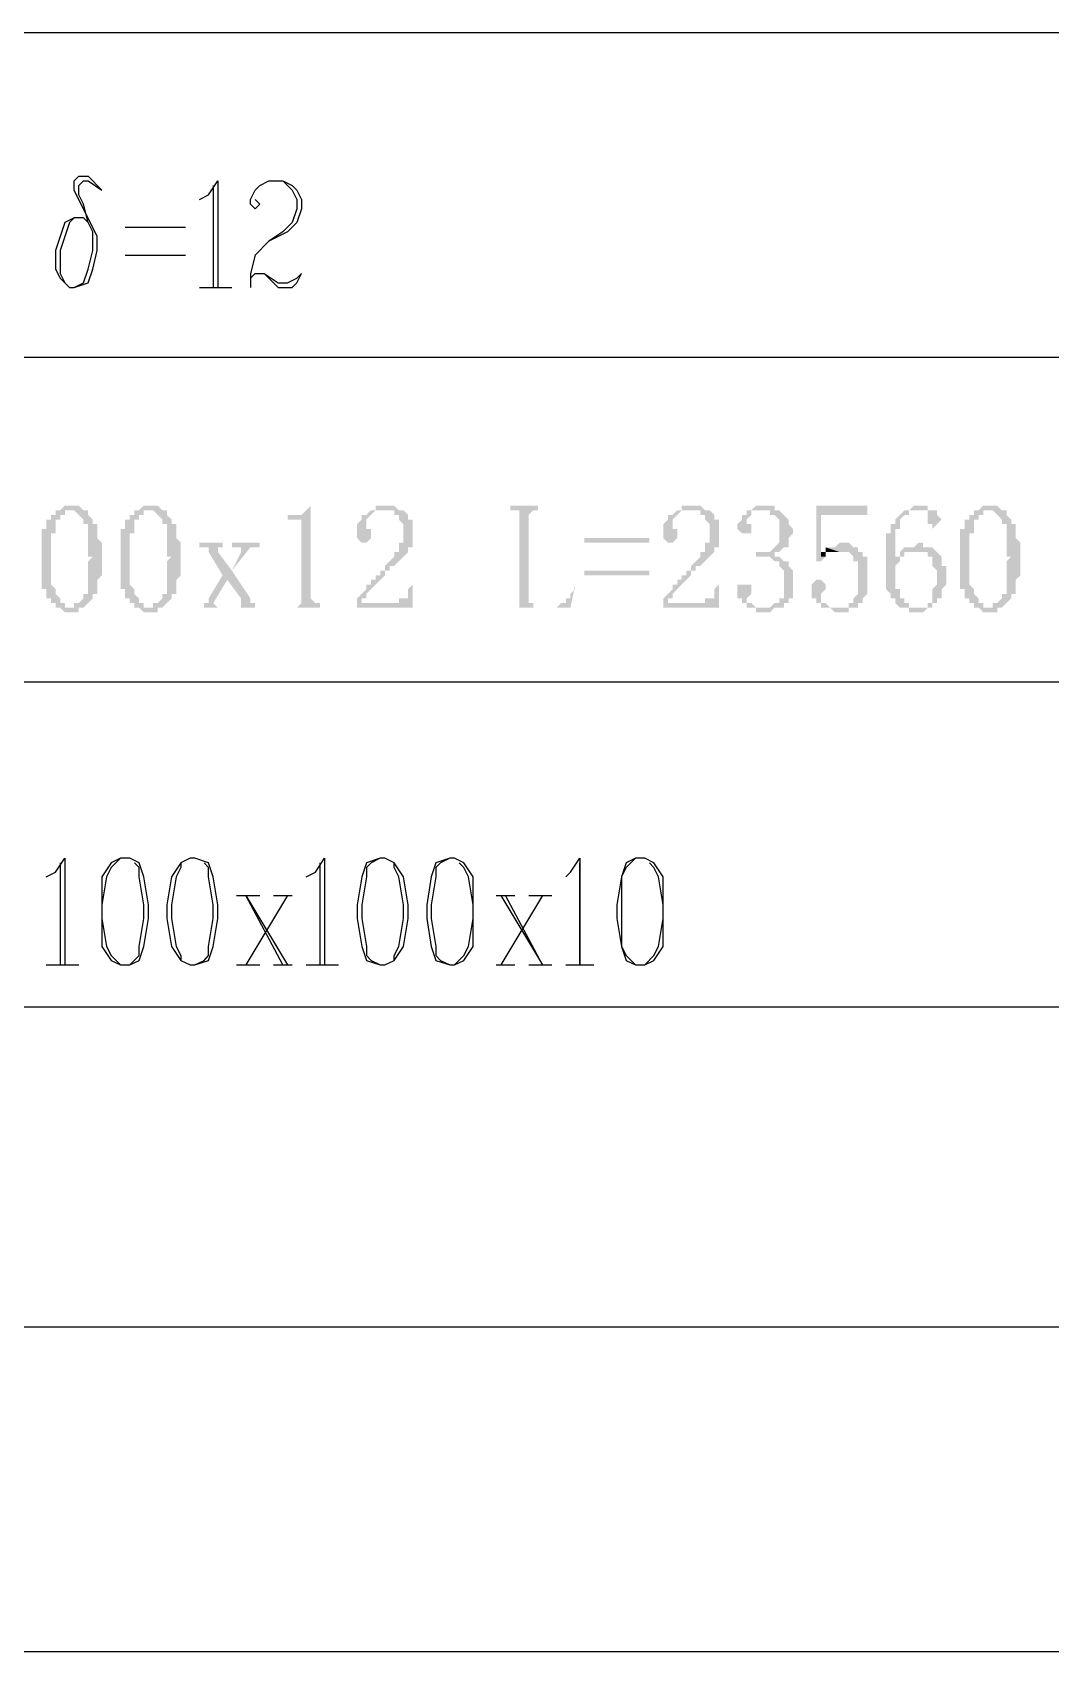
# Model space of a CAD drawing. Extents: x 51 to 246, y 3 to 417.
# Drawn here: x 205.32 to 214.61, y 116.46 to 131.23 of the extents above; entities that cross this region are included whole.
import ezdxf

# ---------------------------------------------------------------- set-up
doc = ezdxf.new("R2010")
doc.units = 0
doc.header["$MEASUREMENT"] = 0
doc.layers.add('_____1', color=160, linetype='Continuous')

msp = doc.modelspace()

# ---------------------------------------------------------------- hatches: boundary and pattern name
at = {"layer": '_____1'}
for points in [[(205.655, 126.915), (205.613, 126.915), (205.571, 126.873), (205.528, 126.873), (205.698, 126.873), (205.782, 126.788), (205.782, 126.746), (205.825, 126.746), (205.825, 126.449), (205.867, 126.449), (205.825, 126.407), (205.825, 126.11), (205.782, 126.11), (205.782, 126.068), (205.74, 126.026), (205.698, 126.026), (205.698, 125.984), (205.655, 125.984), (205.782, 125.984), (205.867, 126.068), (205.867, 126.11), (205.909, 126.11), (205.909, 126.238), (205.952, 126.28), (205.952, 126.576), (205.909, 126.619), (205.909, 126.746), (205.867, 126.746), (205.867, 126.788), (205.825, 126.83), (205.825, 126.873), (205.782, 126.873), (205.74, 126.915), (205.698, 126.915)], [(206.375, 126.915), (206.333, 126.915), (206.29, 126.873), (206.248, 126.873), (206.417, 126.873), (206.502, 126.788), (206.502, 126.746), (206.544, 126.746), (206.544, 126.449), (206.587, 126.449), (206.544, 126.407), (206.544, 126.11), (206.502, 126.11), (206.502, 126.068), (206.46, 126.026), (206.417, 126.026), (206.417, 125.984), (206.375, 125.984), (206.502, 125.984), (206.587, 126.068), (206.587, 126.11), (206.629, 126.11), (206.629, 126.238), (206.671, 126.28), (206.671, 126.576), (206.629, 126.619), (206.629, 126.746), (206.587, 126.746), (206.587, 126.788), (206.544, 126.83), (206.544, 126.873), (206.502, 126.873), (206.46, 126.915), (206.417, 126.915)], [(207.857, 126.915), (207.772, 126.83), (207.645, 126.83), (207.645, 126.788), (207.772, 126.788), (207.772, 126.026), (207.73, 125.984), (207.645, 125.984), (208.026, 125.984), (207.941, 125.984), (207.941, 126.026), (207.899, 126.026), (207.857, 126.068)], [(208.534, 126.915), (208.449, 126.915), (208.449, 126.873), (208.407, 126.873), (208.619, 126.873), (208.619, 126.83), (208.661, 126.83), (208.661, 126.788), (208.703, 126.746), (208.703, 126.576), (208.661, 126.576), (208.661, 126.492), (208.619, 126.492), (208.619, 126.449), (208.534, 126.365), (208.534, 126.322), (208.492, 126.322), (208.492, 126.28), (208.449, 126.28), (208.449, 126.238), (208.407, 126.238), (208.407, 126.195), (208.365, 126.195), (208.365, 126.153), (208.28, 126.068), (208.28, 126.026), (208.322, 126.026), (208.322, 126.068), (208.365, 126.068), (208.365, 126.11), (208.407, 126.153), (208.449, 126.195), (208.534, 126.28), (208.534, 126.322), (208.576, 126.322), (208.576, 126.365), (208.619, 126.365), (208.746, 126.492), (208.746, 126.534), (208.788, 126.534), (208.788, 126.788), (208.746, 126.788), (208.746, 126.83), (208.703, 126.873), (208.661, 126.873), (208.619, 126.915), (208.576, 126.915)], [(209.931, 126.915), (209.677, 126.915), (209.677, 126.873), (209.762, 126.873), (209.762, 125.984), (209.719, 125.984), (209.889, 125.984), (209.889, 126.026), (209.846, 126.026), (209.846, 126.83), (209.889, 126.873), (209.931, 126.873)], [(211.328, 126.915), (211.243, 126.915), (211.243, 126.873), (211.201, 126.873), (211.413, 126.873), (211.413, 126.83), (211.455, 126.83), (211.455, 126.788), (211.497, 126.746), (211.497, 126.576), (211.455, 126.576), (211.455, 126.492), (211.413, 126.492), (211.413, 126.449), (211.328, 126.365), (211.328, 126.322), (211.286, 126.322), (211.286, 126.28), (211.243, 126.28), (211.243, 126.238), (211.201, 126.238), (211.201, 126.195), (211.159, 126.195), (211.159, 126.153), (211.074, 126.068), (211.074, 126.026), (211.116, 126.026), (211.116, 126.068), (211.159, 126.068), (211.159, 126.11), (211.201, 126.153), (211.243, 126.195), (211.328, 126.28), (211.328, 126.322), (211.37, 126.322), (211.37, 126.365), (211.413, 126.365), (211.54, 126.492), (211.54, 126.534), (211.582, 126.534), (211.582, 126.788), (211.54, 126.788), (211.54, 126.83), (211.497, 126.873), (211.455, 126.873), (211.413, 126.915), (211.37, 126.915)], [(212.005, 126.915), (211.921, 126.915), (211.878, 126.873), (212.048, 126.873), (212.048, 126.83), (212.09, 126.83), (212.132, 126.788), (212.132, 126.576), (212.048, 126.492), (211.921, 126.492), (211.921, 126.449), (212.048, 126.449), (212.09, 126.407), (212.132, 126.407), (212.132, 126.365), (212.175, 126.322), (212.175, 126.068), (212.132, 126.068), (212.132, 126.026), (212.09, 126.026), (212.048, 125.984), (211.963, 125.984), (212.175, 125.984), (212.175, 126.026), (212.217, 126.026), (212.217, 126.068), (212.259, 126.068), (212.259, 126.322), (212.217, 126.365), (212.217, 126.407), (212.175, 126.407), (212.132, 126.449), (212.09, 126.449), (212.09, 126.492), (212.132, 126.492), (212.175, 126.534), (212.217, 126.534), (212.217, 126.619), (212.259, 126.661), (212.259, 126.703), (212.217, 126.746), (212.217, 126.788), (212.132, 126.873), (212.09, 126.873), (212.09, 126.915), (212.048, 126.915)], [(212.937, 126.915), (212.471, 126.915), (212.471, 126.407), (212.513, 126.407), (212.556, 126.449), (212.513, 126.449), (212.513, 126.83), (212.937, 126.83)], [(214.037, 126.915), (213.995, 126.915), (213.953, 126.873), (213.91, 126.873), (214.08, 126.873), (214.164, 126.788), (214.164, 126.746), (214.207, 126.746), (214.207, 126.449), (214.249, 126.449), (214.207, 126.407), (214.207, 126.11), (214.164, 126.11), (214.164, 126.068), (214.122, 126.026), (214.08, 126.026), (214.08, 125.984), (214.037, 125.984), (214.164, 125.984), (214.249, 126.068), (214.249, 126.11), (214.291, 126.11), (214.291, 126.238), (214.334, 126.28), (214.334, 126.576), (214.291, 126.619), (214.291, 126.746), (214.249, 126.746), (214.249, 126.788), (214.207, 126.83), (214.207, 126.873), (214.164, 126.873), (214.122, 126.915), (214.08, 126.915)], [(205.528, 126.873), (205.528, 126.83), (205.486, 126.83), (205.486, 126.788), (205.444, 126.788), (205.444, 126.703), (205.401, 126.703), (205.401, 126.153), (205.444, 126.153), (205.444, 126.068), (205.486, 126.068), (205.486, 126.026), (205.528, 126.026), (205.528, 125.984), (205.571, 125.984), (205.613, 125.941), (205.74, 125.941), (205.74, 125.984), (205.782, 125.984), (205.613, 125.984), (205.613, 126.026), (205.571, 126.026), (205.571, 126.068), (205.528, 126.11), (205.528, 126.153), (205.486, 126.195), (205.486, 126.661), (205.528, 126.661), (205.528, 126.788), (205.571, 126.788), (205.571, 126.83), (205.613, 126.83), (205.613, 126.873), (205.655, 126.873)], [(206.248, 126.873), (206.248, 126.83), (206.206, 126.83), (206.206, 126.788), (206.163, 126.788), (206.163, 126.703), (206.121, 126.703), (206.121, 126.153), (206.163, 126.153), (206.163, 126.068), (206.206, 126.068), (206.206, 126.026), (206.248, 126.026), (206.248, 125.984), (206.29, 125.984), (206.333, 125.941), (206.46, 125.941), (206.46, 125.984), (206.502, 125.984), (206.333, 125.984), (206.333, 126.026), (206.29, 126.026), (206.29, 126.068), (206.248, 126.11), (206.248, 126.153), (206.206, 126.195), (206.206, 126.661), (206.248, 126.661), (206.248, 126.788), (206.29, 126.788), (206.29, 126.83), (206.333, 126.83), (206.333, 126.873), (206.375, 126.873)], [(208.407, 126.873), (208.365, 126.83), (208.322, 126.83), (208.322, 126.788), (208.28, 126.746), (208.28, 126.619), (208.322, 126.576), (208.365, 126.576), (208.407, 126.619), (208.407, 126.703), (208.365, 126.703), (208.365, 126.788), (208.407, 126.83), (208.449, 126.873), (208.534, 126.873)], [(211.201, 126.873), (211.159, 126.83), (211.116, 126.83), (211.116, 126.788), (211.074, 126.746), (211.074, 126.619), (211.116, 126.576), (211.159, 126.576), (211.201, 126.619), (211.201, 126.703), (211.159, 126.703), (211.159, 126.788), (211.201, 126.83), (211.243, 126.873), (211.328, 126.873)], [(211.878, 126.873), (211.836, 126.873), (211.836, 126.83), (211.794, 126.83), (211.794, 126.788), (211.751, 126.746), (211.751, 126.703), (211.794, 126.661), (211.878, 126.661), (211.878, 126.746), (211.836, 126.746), (211.836, 126.788), (211.878, 126.83), (211.878, 126.873), (211.963, 126.873)], [(213.529, 126.873), (213.402, 126.873), (213.487, 126.873), (213.487, 126.746), (213.529, 126.746), (213.529, 126.703), (213.614, 126.788), (213.572, 126.83), (213.572, 126.873)], [(213.91, 126.873), (213.91, 126.83), (213.868, 126.83), (213.868, 126.788), (213.826, 126.788), (213.826, 126.703), (213.783, 126.703), (213.783, 126.153), (213.826, 126.153), (213.826, 126.068), (213.868, 126.068), (213.868, 126.026), (213.91, 126.026), (213.91, 125.984), (213.953, 125.984), (213.995, 125.941), (214.122, 125.941), (214.122, 125.984), (214.164, 125.984), (213.995, 125.984), (213.995, 126.026), (213.953, 126.026), (213.953, 126.068), (213.91, 126.11), (213.91, 126.153), (213.868, 126.195), (213.868, 126.661), (213.91, 126.661), (213.91, 126.788), (213.953, 126.788), (213.953, 126.83), (213.995, 126.83), (213.995, 126.873), (214.037, 126.873)], [(207.052, 126.576), (206.841, 126.576), (206.841, 126.534), (206.925, 126.534), (206.925, 126.492), (207.052, 126.28), (207.095, 126.238), (207.222, 126.068), (207.222, 125.984), (207.137, 125.984), (207.391, 125.984), (207.349, 125.984), (207.349, 126.026), (207.306, 126.026), (207.306, 126.068), (207.137, 126.322), (207.01, 126.492), (207.01, 126.534), (207.052, 126.534)], [(207.391, 126.576), (207.137, 126.576), (207.137, 126.534), (207.222, 126.534), (207.222, 126.492), (207.137, 126.322), (207.306, 126.534), (207.391, 126.534)], [(212.556, 126.534), (212.556, 126.492), (212.513, 126.492), (212.513, 126.449), (212.556, 126.449), (212.556, 126.492), (212.683, 126.492)], [(212.725, 126.576), (212.683, 126.576), (212.64, 126.534), (212.556, 126.534), (212.683, 126.492), (212.767, 126.492), (212.81, 126.449), (212.81, 126.407), (212.852, 126.407), (212.852, 126.11), (212.81, 126.068), (212.81, 126.026), (212.767, 126.026), (212.767, 125.984), (212.556, 125.984), (212.598, 125.984), (212.64, 125.941), (212.767, 125.941), (212.767, 125.984), (212.852, 125.984), (212.852, 126.026), (212.894, 126.026), (212.894, 126.068), (212.937, 126.11), (212.937, 126.449), (212.894, 126.449), (212.894, 126.492), (212.852, 126.492), (212.852, 126.534), (212.81, 126.534), (212.767, 126.576)], [(213.233, 126.492), (213.233, 126.449), (213.191, 126.449), (213.191, 126.407), (213.233, 126.407), (213.233, 126.449), (213.275, 126.449), (213.275, 126.492), (213.402, 126.492)], [(213.402, 126.576), (213.36, 126.534), (213.275, 126.534), (213.233, 126.492), (213.487, 126.492), (213.487, 126.449), (213.529, 126.449), (213.529, 126.365), (213.572, 126.322), (213.572, 126.195), (213.529, 126.153), (213.529, 126.026), (213.487, 126.026), (213.487, 125.984), (213.233, 125.984), (213.318, 125.984), (213.318, 125.941), (213.445, 125.941), (213.487, 125.984), (213.529, 125.984), (213.529, 126.026), (213.572, 126.026), (213.572, 126.068), (213.614, 126.068), (213.614, 126.153), (213.656, 126.195), (213.656, 126.365), (213.614, 126.365), (213.614, 126.449), (213.529, 126.534), (213.445, 126.534), (213.445, 126.576)], [(207.052, 126.28), (206.925, 126.068), (206.925, 126.026), (206.883, 126.026), (206.883, 125.984), (206.798, 125.984), (207.01, 125.984), (206.968, 126.026), (207.095, 126.238)], [(208.788, 126.195), (208.746, 126.153), (208.746, 126.068), (208.661, 126.068), (208.661, 126.026), (208.28, 126.026), (208.28, 125.984), (208.788, 125.984)], [(211.582, 126.195), (211.54, 126.153), (211.54, 126.068), (211.455, 126.068), (211.455, 126.026), (211.074, 126.026), (211.074, 125.984), (211.582, 125.984)], [(211.794, 126.195), (211.751, 126.195), (211.751, 126.068), (211.794, 126.068), (211.794, 126.026), (211.836, 126.026), (211.836, 125.984), (211.921, 125.984), (211.921, 125.941), (212.048, 125.941), (212.09, 125.984), (212.132, 125.984), (211.921, 125.984), (211.878, 126.026), (211.836, 126.026), (211.836, 126.068), (211.878, 126.11), (211.878, 126.195), (211.836, 126.195)], [(212.471, 126.238), (212.429, 126.195), (212.429, 126.068), (212.471, 126.068), (212.471, 126.026), (212.513, 126.026), (212.513, 125.984), (212.683, 125.984), (212.598, 125.984), (212.556, 126.026), (212.513, 126.026), (212.513, 126.11), (212.556, 126.153), (212.556, 126.195), (212.513, 126.238)]]:
    msp.add_hatch(color=7, dxfattribs=at).paths.add_polyline_path(points, is_closed=False)
for points in [[(213.445, 126.915), (213.36, 126.915), (213.318, 126.873), (213.275, 126.873), (213.191, 126.788), (213.191, 126.746), (213.148, 126.746), (213.148, 126.661), (213.106, 126.661), (213.106, 126.153), (213.148, 126.11), (213.148, 126.068), (213.191, 126.068), (213.191, 126.026), (213.233, 125.984), (213.402, 125.984), (213.318, 125.984), (213.318, 126.026), (213.275, 126.026), (213.275, 126.068), (213.233, 126.068), (213.233, 126.153), (213.191, 126.153), (213.191, 126.365), (213.233, 126.407), (213.191, 126.407), (213.191, 126.703), (213.233, 126.703), (213.233, 126.788), (213.275, 126.83), (213.318, 126.83), (213.318, 126.873), (213.529, 126.873), (213.487, 126.873), (213.487, 126.915)], [(210.354, 126.619), (210.947, 126.619), (210.947, 126.576), (210.354, 126.576)], [(210.354, 126.322), (210.947, 126.322), (210.947, 126.28), (210.354, 126.28)], [(210.27, 126.195), (210.27, 126.153), (210.227, 126.11), (210.227, 126.068), (210.185, 126.068), (210.185, 126.026), (210.143, 126.026), (210.1, 125.984), (209.677, 125.984), (210.227, 125.984)]]:
    msp.add_hatch(color=7, dxfattribs=at).paths.add_polyline_path(points)

# ---------------------------------------------------------------- linework, layer by layer
at = {"layer": '_____1', "color": 7}
for p, q in [((183.557, 131.233), (242.612, 131.233)), ((206.968, 129.836), (206.968, 128.905)), ((206.163, 129.455), (206.714, 129.455)), ((206.163, 129.201), (206.714, 129.201)), ((206.841, 128.905), (207.137, 128.905)), ((183.557, 128.27), (242.612, 128.27)), ((183.557, 125.306), (242.612, 125.306)), ((205.571, 123.655), (205.571, 122.724)), ((207.941, 123.655), (207.941, 122.724)), ((207.179, 123.359), (207.391, 123.359)), ((207.645, 123.359), (207.264, 122.724)), ((207.518, 123.359), (207.687, 123.359)), ((209.55, 123.359), (209.719, 123.359)), ((209.973, 123.359), (209.592, 122.724)), ((209.846, 123.359), (210.058, 123.359)), ((205.444, 122.724), (205.74, 122.724)), ((207.179, 122.724), (207.391, 122.724)), ((207.518, 122.724), (207.687, 122.724)), ((207.814, 122.724), (208.111, 122.724)), ((209.55, 122.724), (209.719, 122.724)), ((209.846, 122.724), (210.058, 122.724)), ((210.185, 122.724), (210.439, 122.724)), ((183.557, 122.343), (242.612, 122.343)), ((183.557, 119.422), (242.612, 119.422)), ((183.557, 116.459), (242.612, 116.459))]:
    msp.add_line(p, q, dxfattribs=at)
for points in [[(205.825, 129.497), (205.782, 129.54), (205.698, 129.54), (205.613, 129.497), (205.528, 129.243), (205.528, 129.074), (205.571, 128.989), (205.655, 128.905), (205.698, 128.905), (205.825, 128.947), (205.867, 129.074), (205.909, 129.243), (205.909, 129.37), (205.698, 129.794), (205.698, 129.878), (205.74, 129.921), (205.825, 129.921), (205.952, 129.794)], [(205.698, 128.905), (205.782, 128.947), (205.825, 129.074), (205.867, 129.243), (205.867, 129.413), (205.825, 129.497), (205.782, 129.667), (205.74, 129.751), (205.74, 129.836), (205.782, 129.878), (205.825, 129.878), (205.952, 129.794)], [(206.841, 129.709), (206.925, 129.751), (207.01, 129.878), (207.01, 128.905)], [(207.349, 129.709), (207.391, 129.667), (207.349, 129.624), (207.306, 129.667), (207.306, 129.709), (207.349, 129.794), (207.391, 129.836), (207.476, 129.878), (207.603, 129.878), (207.687, 129.836), (207.73, 129.794), (207.772, 129.709), (207.772, 129.624), (207.73, 129.497), (207.645, 129.413), (207.476, 129.328), (207.349, 129.201), (207.306, 129.032), (207.306, 128.905)], [(207.603, 129.878), (207.687, 129.794), (207.73, 129.709), (207.73, 129.624), (207.687, 129.497), (207.603, 129.413), (207.476, 129.328)], [(205.698, 129.54), (205.655, 129.497), (205.571, 129.243), (205.571, 129.032), (205.613, 128.947)], [(207.306, 128.989), (207.349, 129.032), (207.433, 129.032), (207.56, 128.947), (207.645, 128.947), (207.73, 128.989), (207.772, 129.032)], [(207.433, 129.032), (207.56, 128.905), (207.687, 128.905), (207.73, 128.947), (207.772, 129.032)], [(205.444, 123.528), (205.528, 123.571), (205.613, 123.698), (205.613, 122.724)], [(206.121, 123.698), (206.036, 123.655), (205.952, 123.528), (205.952, 122.893), (206.036, 122.766), (206.121, 122.724), (206.206, 122.724), (206.29, 122.766), (206.333, 122.893), (206.375, 123.147), (206.375, 123.274), (206.333, 123.528), (206.29, 123.655), (206.206, 123.698), (206.121, 123.698), (206.036, 123.613), (205.994, 123.528), (205.952, 123.274), (205.952, 123.147), (205.994, 122.893), (206.036, 122.809), (206.121, 122.724)], [(206.756, 123.698), (206.671, 123.655), (206.587, 123.528), (206.544, 123.274), (206.544, 123.147), (206.587, 122.893), (206.671, 122.766), (206.756, 122.724), (206.798, 122.724), (206.925, 122.766), (206.968, 122.893), (207.01, 123.147), (207.01, 123.274), (206.968, 123.528), (206.925, 123.655), (206.798, 123.698), (206.756, 123.698), (206.671, 123.655), (206.671, 123.613), (206.629, 123.528), (206.587, 123.274), (206.587, 123.147), (206.629, 122.893), (206.671, 122.809), (206.671, 122.766), (206.756, 122.724)], [(207.814, 123.528), (207.899, 123.571), (207.984, 123.698), (207.984, 122.724)], [(208.492, 123.698), (208.365, 123.655), (208.322, 123.528), (208.28, 123.274), (208.28, 123.147), (208.322, 122.893), (208.365, 122.766), (208.492, 122.724), (208.534, 122.724), (208.619, 122.766), (208.703, 122.893), (208.746, 123.147), (208.746, 123.274), (208.703, 123.528), (208.619, 123.655), (208.534, 123.698), (208.492, 123.698), (208.407, 123.655), (208.365, 123.613), (208.365, 123.528), (208.322, 123.274), (208.322, 123.147), (208.365, 122.893), (208.365, 122.809), (208.407, 122.766), (208.492, 122.724)], [(209.127, 123.698), (209, 123.655), (208.957, 123.528), (208.915, 123.274), (208.915, 123.147), (208.957, 122.893), (209, 122.766), (209.127, 122.724), (209.169, 122.724), (209.254, 122.766), (209.338, 122.893), (209.338, 123.528), (209.254, 123.655), (209.169, 123.698), (209.127, 123.698), (209.042, 123.655), (209, 123.613), (209, 123.528), (208.957, 123.274), (208.957, 123.147), (209, 122.893), (209, 122.809), (209.042, 122.766), (209.127, 122.724)], [(210.185, 123.528), (210.227, 123.571), (210.312, 123.698), (210.312, 122.724), (210.312, 123.655)], [(210.82, 123.698), (210.735, 123.655), (210.693, 123.528), (210.651, 123.274), (210.651, 123.147), (210.693, 122.893), (210.735, 122.766), (210.82, 122.724), (210.905, 122.724), (210.989, 122.766), (211.074, 122.893), (211.074, 123.528), (210.989, 123.655), (210.905, 123.698), (210.82, 123.698), (210.735, 123.613), (210.693, 123.528), (210.693, 122.893), (210.735, 122.809), (210.82, 122.724)], [(206.206, 122.724), (206.29, 122.809), (206.29, 122.893), (206.333, 123.147), (206.333, 123.274), (206.29, 123.528), (206.29, 123.613), (206.248, 123.655)], [(206.798, 122.724), (206.883, 122.766), (206.925, 122.809), (206.925, 122.893), (206.968, 123.147), (206.968, 123.274), (206.925, 123.528), (206.925, 123.613), (206.883, 123.655)], [(208.534, 122.724), (208.619, 122.766), (208.619, 122.809), (208.661, 122.893), (208.703, 123.147), (208.703, 123.274), (208.661, 123.528), (208.619, 123.613), (208.619, 123.655)], [(209.169, 122.724), (209.254, 122.809), (209.296, 122.893), (209.338, 123.147), (209.338, 123.274), (209.296, 123.528), (209.254, 123.613), (209.211, 123.655)], [(210.905, 122.724), (210.989, 122.809), (211.032, 122.893), (211.074, 123.147), (211.074, 123.274), (211.032, 123.528), (210.989, 123.613), (210.947, 123.655)], [(207.603, 122.724), (207.264, 123.359), (207.645, 122.724)], [(209.592, 123.359), (209.973, 122.724), (209.635, 123.359)]]:
    msp.add_lwpolyline(points, dxfattribs=at)

doc.saveas('drawing.dxf')
